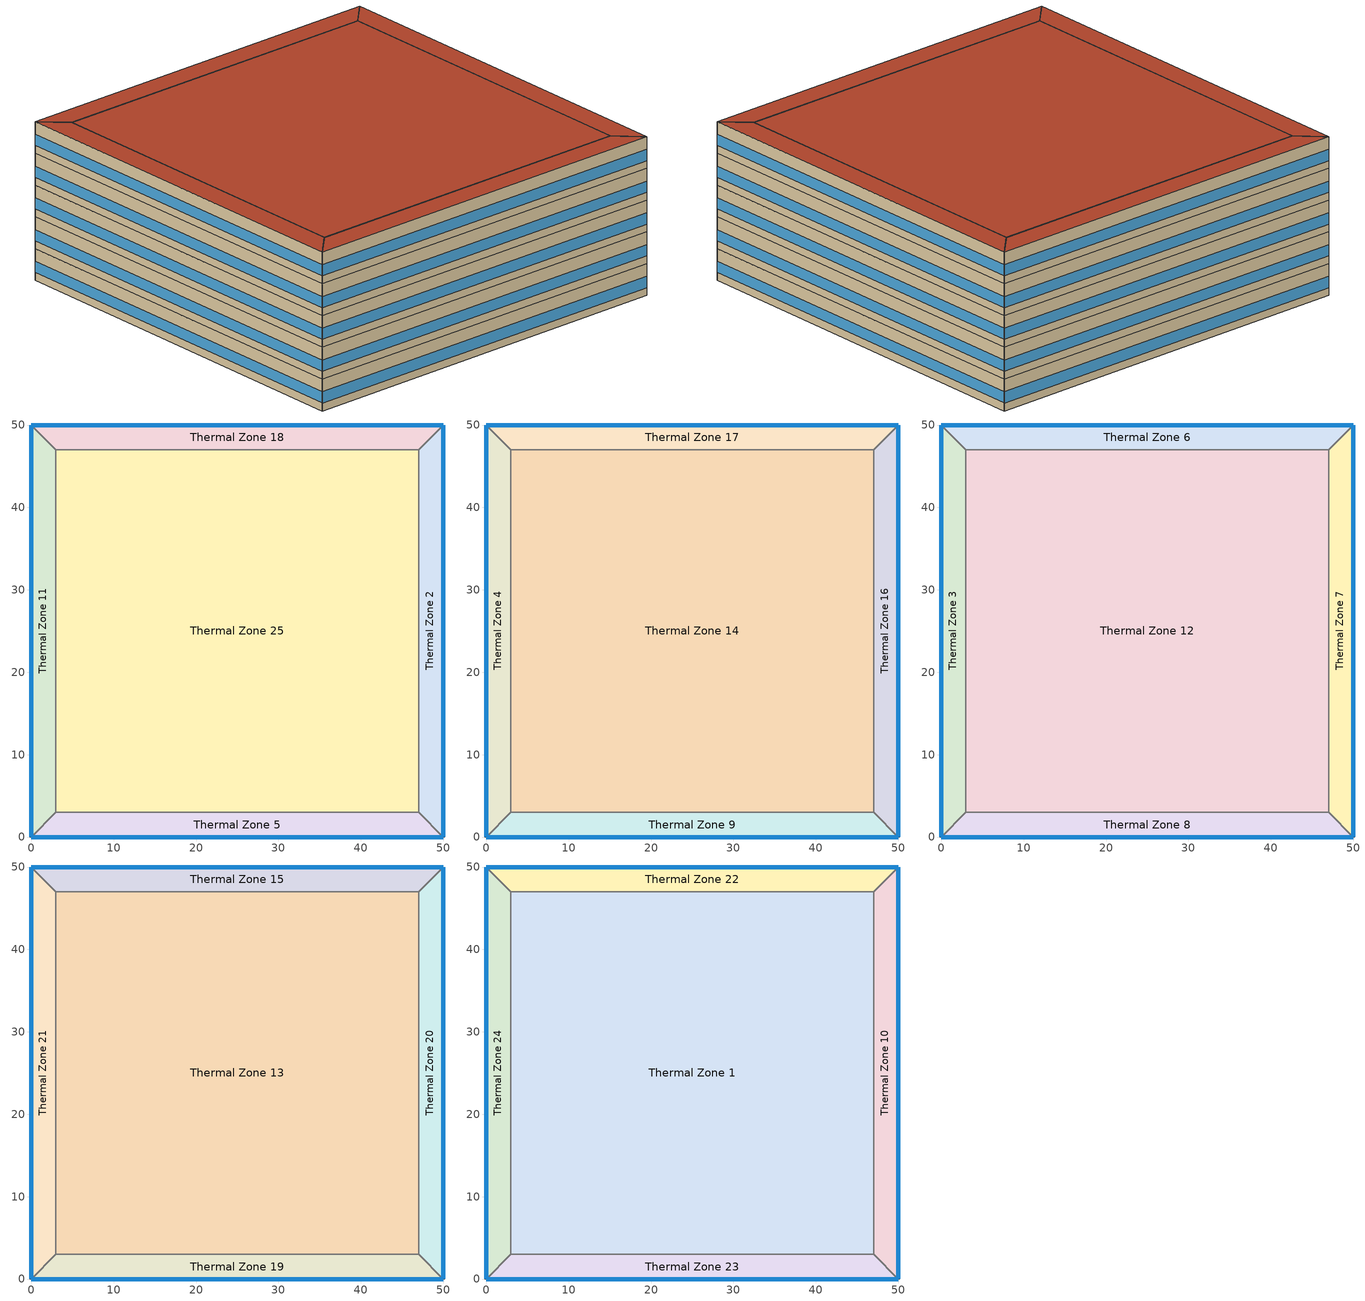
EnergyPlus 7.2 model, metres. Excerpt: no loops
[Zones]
Thermal Zone 11
 floor ground (000_ExtSlabCarpet_4in_ClimateZone 1-8): 0,0 0,50 3,47 3,3 z0
 wall outside (ASHRAE_189.1-2009_ExtWall_SteelFrame_ClimateZone 4-8): 0,50 0,0 z0:4
 wall to Thermal Zone 5 (000_Interior Wall): 0,0 3,3 z0:4
 wall to Thermal Zone 25 (000_Interior Wall): 3,3 3,47 z0:4
 wall to Thermal Zone 18 (000_Interior Wall): 3,47 0,50 z0:4
 window (ASHRAE_189.1-2009_ExtWindow_ClimateZone 4-5): 0,49.97 0,0.03 z1:2.4
Thermal Zone 2
 floor ground (000_ExtSlabCarpet_4in_ClimateZone 1-8): 50,50 50,0 47,3 47,47 z0
 wall outside (ASHRAE_189.1-2009_ExtWall_SteelFrame_ClimateZone 4-8): 50,0 50,50 z0:4
 wall to Thermal Zone 18 (000_Interior Wall): 50,50 47,47 z0:4
 wall to Thermal Zone 5 (000_Interior Wall): 47,3 50,0 z0:4
 wall to Thermal Zone 25 (000_Interior Wall): 47,47 47,3 z0:4
 window (ASHRAE_189.1-2009_ExtWindow_ClimateZone 4-5): 50,0.03 50,49.97 z1:2.4
Thermal Zone 18
 floor ground (000_ExtSlabCarpet_4in_ClimateZone 1-8): 0,50 50,50 47,47 3,47 z0
 wall outside (ASHRAE_189.1-2009_ExtWall_SteelFrame_ClimateZone 4-8): 50,50 0,50 z0:4
 wall to Thermal Zone 25 (000_Interior Wall): 3,47 47,47 z0:4
 window (ASHRAE_189.1-2009_ExtWindow_ClimateZone 4-5): 49.97,50 0.03,50 z1:2.4
Thermal Zone 5
 floor ground (000_ExtSlabCarpet_4in_ClimateZone 1-8): 50,0 0,0 3,3 47,3 z0
 wall outside (ASHRAE_189.1-2009_ExtWall_SteelFrame_ClimateZone 4-8): 0,0 50,0 z0:4
 wall to Thermal Zone 25 (000_Interior Wall): 47,3 3,3 z0:4
 window (ASHRAE_189.1-2009_ExtWindow_ClimateZone 4-5): 0.03,0 49.97,0 z1:2.4
Thermal Zone 25
 floor ground (000_ExtSlabCarpet_4in_ClimateZone 1-8): 3,3 3,47 47,47 47,3 z0
Thermal Zone 9
 floor to Thermal Zone 5 (000_Interior Floor): 50,0 0,0 3,3 47,3 z4
 wall outside (ASHRAE_189.1-2009_ExtWall_SteelFrame_ClimateZone 4-8): 0,0 50,0 z4:8
 wall to Thermal Zone 14 (000_Interior Wall): 47,3 3,3 z4:8
 wall to Thermal Zone 16 (000_Interior Wall): 50,0 47,3 z4:8
 wall to Thermal Zone 4 (000_Interior Wall): 3,3 0,0 z4:8
 window (ASHRAE_189.1-2009_ExtWindow_ClimateZone 4-5): 0.03,0 49.97,0 z5:6.4
Thermal Zone 4
 floor to Thermal Zone 11 (000_Interior Floor): 0,0 0,50 3,47 3,3 z4
 wall outside (ASHRAE_189.1-2009_ExtWall_SteelFrame_ClimateZone 4-8): 0,50 0,0 z4:8
 wall to Thermal Zone 17 (000_Interior Wall): 3,47 0,50 z4:8
 wall to Thermal Zone 14 (000_Interior Wall): 3,3 3,47 z4:8
 window (ASHRAE_189.1-2009_ExtWindow_ClimateZone 4-5): 0,49.97 0,0.03 z5:6.4
Thermal Zone 14
 floor to Thermal Zone 25 (000_Interior Floor): 3,3 3,47 47,47 47,3 z4
 wall to Thermal Zone 16 (000_Interior Wall): 47,3 47,47 z4:8
 wall to Thermal Zone 17 (000_Interior Wall): 47,47 3,47 z4:8
Thermal Zone 16
 floor to Thermal Zone 2 (000_Interior Floor): 50,50 50,0 47,3 47,47 z4
 wall outside (ASHRAE_189.1-2009_ExtWall_SteelFrame_ClimateZone 4-8): 50,0 50,50 z4:8
 wall to Thermal Zone 17 (000_Interior Wall): 50,50 47,47 z4:8
 window (ASHRAE_189.1-2009_ExtWindow_ClimateZone 4-5): 50,0.03 50,49.97 z5:6.4
Thermal Zone 17
 floor to Thermal Zone 18 (000_Interior Floor): 0,50 50,50 47,47 3,47 z4
 wall outside (ASHRAE_189.1-2009_ExtWall_SteelFrame_ClimateZone 4-8): 50,50 0,50 z4:8
 window (ASHRAE_189.1-2009_ExtWindow_ClimateZone 4-5): 49.97,50 0.03,50 z5:6.4
Thermal Zone 3
 floor to Thermal Zone 4 (000_Interior Floor): 0,0 0,50 3,47 3,3 z8
 wall outside (ASHRAE_189.1-2009_ExtWall_SteelFrame_ClimateZone 4-8): 0,50 0,0 z8:12
 wall to Thermal Zone 12 (000_Interior Wall): 3,3 3,47 z8:12
 wall to Thermal Zone 8 (000_Interior Wall): 0,0 3,3 z8:12
 wall to Thermal Zone 6 (000_Interior Wall): 3,47 0,50 z8:12
 window (ASHRAE_189.1-2009_ExtWindow_ClimateZone 4-5): 0,49.97 0,0.03 z9:10.4
Thermal Zone 6
 floor to Thermal Zone 17 (000_Interior Floor): 0,50 50,50 47,47 3,47 z8
 wall outside (ASHRAE_189.1-2009_ExtWall_SteelFrame_ClimateZone 4-8): 50,50 0,50 z8:12
 wall to Thermal Zone 12 (000_Interior Wall): 3,47 47,47 z8:12
 wall to Thermal Zone 7 (000_Interior Wall): 47,47 50,50 z8:12
 window (ASHRAE_189.1-2009_ExtWindow_ClimateZone 4-5): 49.97,50 0.03,50 z9:10.4
Thermal Zone 12
 floor to Thermal Zone 14 (000_Interior Floor): 3,3 3,47 47,47 47,3 z8
 wall to Thermal Zone 7 (000_Interior Wall): 47,3 47,47 z8:12
 wall to Thermal Zone 8 (000_Interior Wall): 3,3 47,3 z8:12
Thermal Zone 8
 floor to Thermal Zone 9 (000_Interior Floor): 50,0 0,0 3,3 47,3 z8
 wall outside (ASHRAE_189.1-2009_ExtWall_SteelFrame_ClimateZone 4-8): 0,0 50,0 z8:12
 wall to Thermal Zone 7 (000_Interior Wall): 50,0 47,3 z8:12
 window (ASHRAE_189.1-2009_ExtWindow_ClimateZone 4-5): 0.03,0 49.97,0 z9:10.4
Thermal Zone 7
 floor to Thermal Zone 16 (000_Interior Floor): 50,50 50,0 47,3 47,47 z8
 wall outside (ASHRAE_189.1-2009_ExtWall_SteelFrame_ClimateZone 4-8): 50,0 50,50 z8:12
 window (ASHRAE_189.1-2009_ExtWindow_ClimateZone 4-5): 50,0.03 50,49.97 z9:10.4
Thermal Zone 20
 floor to Thermal Zone 7 (000_Interior Floor): 50,50 50,0 47,3 47,47 z12
 wall outside (ASHRAE_189.1-2009_ExtWall_SteelFrame_ClimateZone 4-8): 50,0 50,50 z12:16
 wall to Thermal Zone 19 (000_Interior Wall): 47,3 50,0 z12:16
 wall to Thermal Zone 13 (000_Interior Wall): 47,47 47,3 z12:16
 wall to Thermal Zone 15 (000_Interior Wall): 50,50 47,47 z12:16
 window (ASHRAE_189.1-2009_ExtWindow_ClimateZone 4-5): 50,0.03 50,49.97 z13:14.4
Thermal Zone 19
 floor to Thermal Zone 8 (000_Interior Floor): 50,0 0,0 3,3 47,3 z12
 wall outside (ASHRAE_189.1-2009_ExtWall_SteelFrame_ClimateZone 4-8): 0,0 50,0 z12:16
 wall to Thermal Zone 13 (000_Interior Wall): 47,3 3,3 z12:16
 wall to Thermal Zone 21 (000_Interior Wall): 3,3 0,0 z12:16
 window (ASHRAE_189.1-2009_ExtWindow_ClimateZone 4-5): 0.03,0 49.97,0 z13:14.4
Thermal Zone 13
 floor to Thermal Zone 12 (000_Interior Floor): 3,3 3,47 47,47 47,3 z12
 wall to Thermal Zone 21 (000_Interior Wall): 3,47 3,3 z12:16
 wall to Thermal Zone 15 (000_Interior Wall): 47,47 3,47 z12:16
Thermal Zone 15
 floor to Thermal Zone 6 (000_Interior Floor): 0,50 50,50 47,47 3,47 z12
 wall outside (ASHRAE_189.1-2009_ExtWall_SteelFrame_ClimateZone 4-8): 50,50 0,50 z12:16
 wall to Thermal Zone 21 (000_Interior Wall): 0,50 3,47 z12:16
 window (ASHRAE_189.1-2009_ExtWindow_ClimateZone 4-5): 49.97,50 0.03,50 z13:14.4
Thermal Zone 21
 floor to Thermal Zone 3 (000_Interior Floor): 0,0 0,50 3,47 3,3 z12
 wall outside (ASHRAE_189.1-2009_ExtWall_SteelFrame_ClimateZone 4-8): 0,50 0,0 z12:16
 window (ASHRAE_189.1-2009_ExtWindow_ClimateZone 4-5): 0,49.97 0,0.03 z13:14.4
Thermal Zone 24
 floor to Thermal Zone 21 (000_Interior Floor): 0,0 0,50 3,47 3,3 z16
 wall outside (ASHRAE_189.1-2009_ExtWall_SteelFrame_ClimateZone 4-8): 0,50 0,0 z16:20
 wall to Thermal Zone 1 (000_Interior Wall): 3,3 3,47 z16:20
 wall to Thermal Zone 22 (000_Interior Wall): 3,47 0,50 z16:20
 wall to Thermal Zone 23 (000_Interior Wall): 0,0 3,3 z16:20
 window (ASHRAE_189.1-2009_ExtWindow_ClimateZone 4-5): 0,49.97 0,0.03 z17:18.4
 roof outside (ASHRAE_189.1-2009_ExtRoof_IEAD_ClimateZone 2-5): 3,3 3,47 0,50 0,0 z20
Thermal Zone 1
 floor to Thermal Zone 13 (000_Interior Floor): 3,3 3,47 47,47 47,3 z16
 wall to Thermal Zone 22 (000_Interior Wall): 47,47 3,47 z16:20
 wall to Thermal Zone 10 (000_Interior Wall): 47,3 47,47 z16:20
 wall to Thermal Zone 23 (000_Interior Wall): 3,3 47,3 z16:20
 roof outside (ASHRAE_189.1-2009_ExtRoof_IEAD_ClimateZone 2-5): 47,3 47,47 3,47 3,3 z20
Thermal Zone 10
 floor to Thermal Zone 20 (000_Interior Floor): 50,50 50,0 47,3 47,47 z16
 wall outside (ASHRAE_189.1-2009_ExtWall_SteelFrame_ClimateZone 4-8): 50,0 50,50 z16:20
 wall to Thermal Zone 23 (000_Interior Wall): 47,3 50,0 z16:20
 wall to Thermal Zone 22 (000_Interior Wall): 50,50 47,47 z16:20
 window (ASHRAE_189.1-2009_ExtWindow_ClimateZone 4-5): 50,0.03 50,49.97 z17:18.4
 roof outside (ASHRAE_189.1-2009_ExtRoof_IEAD_ClimateZone 2-5): 47,47 47,3 50,0 50,50 z20
Thermal Zone 23
 floor to Thermal Zone 19 (000_Interior Floor): 50,0 0,0 3,3 47,3 z16
 wall outside (ASHRAE_189.1-2009_ExtWall_SteelFrame_ClimateZone 4-8): 0,0 50,0 z16:20
 window (ASHRAE_189.1-2009_ExtWindow_ClimateZone 4-5): 0.03,0 49.97,0 z17:18.4
 roof outside (ASHRAE_189.1-2009_ExtRoof_IEAD_ClimateZone 2-5): 47,3 3,3 0,0 50,0 z20
Thermal Zone 22
 floor to Thermal Zone 15 (000_Interior Floor): 0,50 50,50 47,47 3,47 z16
 wall outside (ASHRAE_189.1-2009_ExtWall_SteelFrame_ClimateZone 4-8): 50,50 0,50 z16:20
 window (ASHRAE_189.1-2009_ExtWindow_ClimateZone 4-5): 49.97,50 0.03,50 z17:18.4
 roof outside (ASHRAE_189.1-2009_ExtRoof_IEAD_ClimateZone 2-5): 3,47 47,47 50,50 0,50 z20
[Site:Location]
Philadelphia International Ap_PA_USA Design_Conditions: Latitude {deg}=39.87; Longitude {deg}=-75.23; Time Zone {hr}=-5; Elevation {m}=2
[SizingPeriod:DesignDay] Day of Month=21; Dry-Bulb Temperature Range Modifier Type=DefaultMultipliers; Barometric Pressure {Pa}=101301; Rain Indicator=No; Snow Indicator=No; Daylight Saving Time Indicator=No
Name | Month | Day Type | Maximum Dry-Bulb Temperature {C} | Daily Dry-Bulb Temperature Range {deltaC} | Humidity Condition Type | Wetbulb or DewPoint at Maximum Dry-Bulb {C} | Wind Speed {m/s} | Wind Direction {deg} | Solar Model Indicator | Sky Clearness | ASHRAE Clear Sky Optical Depth for Beam Irradiance (taub) | ASHRAE Clear Sky Optical Depth for Diffuse Irradiance (taud)
Philadelphia International Ap Ann Hum_n 99.6% Condns DP=>MCDB | 1 | WinterDesignDay | -8.7 | 0 | Dewpoint | -20.2 | 5.2 | 290 | ASHRAEClearSky | 0
Philadelphia International Ap Ann Htg Wind 99% Condns WS=>MCDB | 1 | WinterDesignDay | 1.1 | 0 | Wetbulb | 1.1 | 11.6 | 290 | ASHRAEClearSky | 0
Philadelphia International Ap Ann Clg 2% Condns DB=>MWB | 7 | SummerDesignDay | 31.1 | 9.4 | Wetbulb | 22.8 | 5 | 240 | ASHRAETau |  | 0.55 | 1.776
Philadelphia International Ap Ann Clg 1% Condns WB=>MDB | 7 | SummerDesignDay | 30.2 | 9.4 | Wetbulb | 25 | 5 | 240 | ASHRAETau |  | 0.55 | 1.776
[Building]
Building 1
[Material] Thermal Absorptance=0.9
Name | Roughness | Thickness {m} | Conductivity {W/m-K} | Density {kg/m3} | Specific Heat {J/kg-K} | Solar Absorptance | Visible Absorptance
Roof Membrane | VeryRough | 0.0095 | 0.16 | 1121.29 | 1460 | 0.7 | 0.7
000_G01a 19mm gypsum board | MediumSmooth | 0.019 | 0.16 | 800 | 1090 | 0.7 | 0.7
MAT-CC05 4 HW CONCRETE | Rough | 0.1016 | 1.311 | 2240 | 836.8 | 0.7 | 0.7
1/2IN Gypsum | Smooth | 0.0127 | 0.16 | 784.9 | 830 | 0.92 | 0.92
000_F16 Acoustic tile | MediumSmooth | 0.0191 | 0.06 | 368 | 590 | 0.7 | 0.7
Roof Insulation [21] | MediumRough | 0.2105 | 0.049 | 265 | 836.8 | 0.7 | 0.7
Metal Decking | MediumSmooth | 0.0015 | 45.006 | 7680 | 418.4 | 0.7 | 0.3
000_M11 100mm lightweight concrete | MediumRough | 0.1016 | 0.53 | 1280 | 840 | 0.7 | 0.7
Wall Insulation [39] | MediumRough | 0.1184 | 0.045 | 265 | 836.8 | 0.7 | 0.7
[Material:AirGap]
Name | Thermal Resistance {m2-K/W}
000_F05 Ceiling air space resistance | 0.18
000_F04 Wall air space resistance | 0.15
[Material:NoMass] Thermal Absorptance=0.9; Solar Absorptance=0.7
Name | Roughness | Thermal Resistance {m2-K/W} | Visible Absorptance
MAT-SHEATH | Rough | 0.3626 | 0.7
CP02 CARPET PAD | VeryRough | 0.2165 | 0.8
[WindowMaterial:Glazing]
Theoretical Glass [207]: Optical Data Type=SpectralAverage; Thickness {m}=0.003; Solar Transmittance at Normal Incidence=0.3311; Front Side Solar Reflectance at Normal Incidence=0.6189; Back Side Solar Reflectance at Normal Incidence=0.6189; Visible Transmittance at Normal Incidence=0.44; Front Side Visible Reflectance at Normal Incidence=0.51; Back Side Visible Reflectance at Normal Incidence=0.51; Infrared Transmittance at Normal Incidence=0; Front Side Infrared Hemispherical Emissivity=0.9; Back Side Infrared Hemispherical Emissivity=0.9; Conductivity {W/m-K}=0.0133; Dirt Correction Factor for Solar and Visible Transmittance=1; Solar Diffusing=No
[Construction]
000_Interior Wall: 000_G01a 19mm gypsum board, 000_F04 Wall air space resistance, 000_G01a 19mm gypsum board
ASHRAE_189.1-2009_ExtRoof_IEAD_ClimateZone 2-5: Roof Membrane, Roof Insulation [21], Metal Decking
ASHRAE_189.1-2009_ExtWall_SteelFrame_ClimateZone 4-8: MAT-SHEATH, Wall Insulation [39], 1/2IN Gypsum
000_Interior Floor: 000_F16 Acoustic tile, 000_F05 Ceiling air space resistance, 000_M11 100mm lightweight concrete
ASHRAE_189.1-2009_ExtWindow_ClimateZone 4-5: Theoretical Glass [207]
000_ExtSlabCarpet_4in_ClimateZone 1-8: MAT-CC05 4 HW CONCRETE, CP02 CARPET PAD
[AvailabilityManager:Scheduled]
Name | Schedule
AvailabilityManager:Scheduled {0903e243-1b52-4884-ae5f-44fb77908b68} | Schedule:Compact {c546505f-3d08-497b-9305-eba73f32a376}
AvailabilityManager:Scheduled {599b9f04-ff99-4650-acf0-01b2486507d7} | Schedule:Compact {f98cd964-b2c1-4920-ad92-50430df29b85}
[Zone]
Thermal Zone 9; Thermal Zone 20; Thermal Zone 11; Thermal Zone 3; Thermal Zone 24; Thermal Zone 4; Thermal Zone 2; Thermal Zone 6; Thermal Zone 19; Thermal Zone 12; Thermal Zone 18; Thermal Zone 5; Thermal Zone 8; Thermal Zone 25; Thermal Zone 1; Thermal Zone 13; Thermal Zone 15; Thermal Zone 10; Thermal Zone 7; Thermal Zone 14; Thermal Zone 16; Thermal Zone 21; Thermal Zone 23; Thermal Zone 17; Thermal Zone 22
[Schedule:Compact]
Schedule:Compact {c546505f-3d08-497b-9305-eba73f32a376}; Schedule:Compact {f98cd964-b2c1-4920-ad92-50430df29b85}: Through: 12/31, For: AllDays, Until: 24:00, 1
